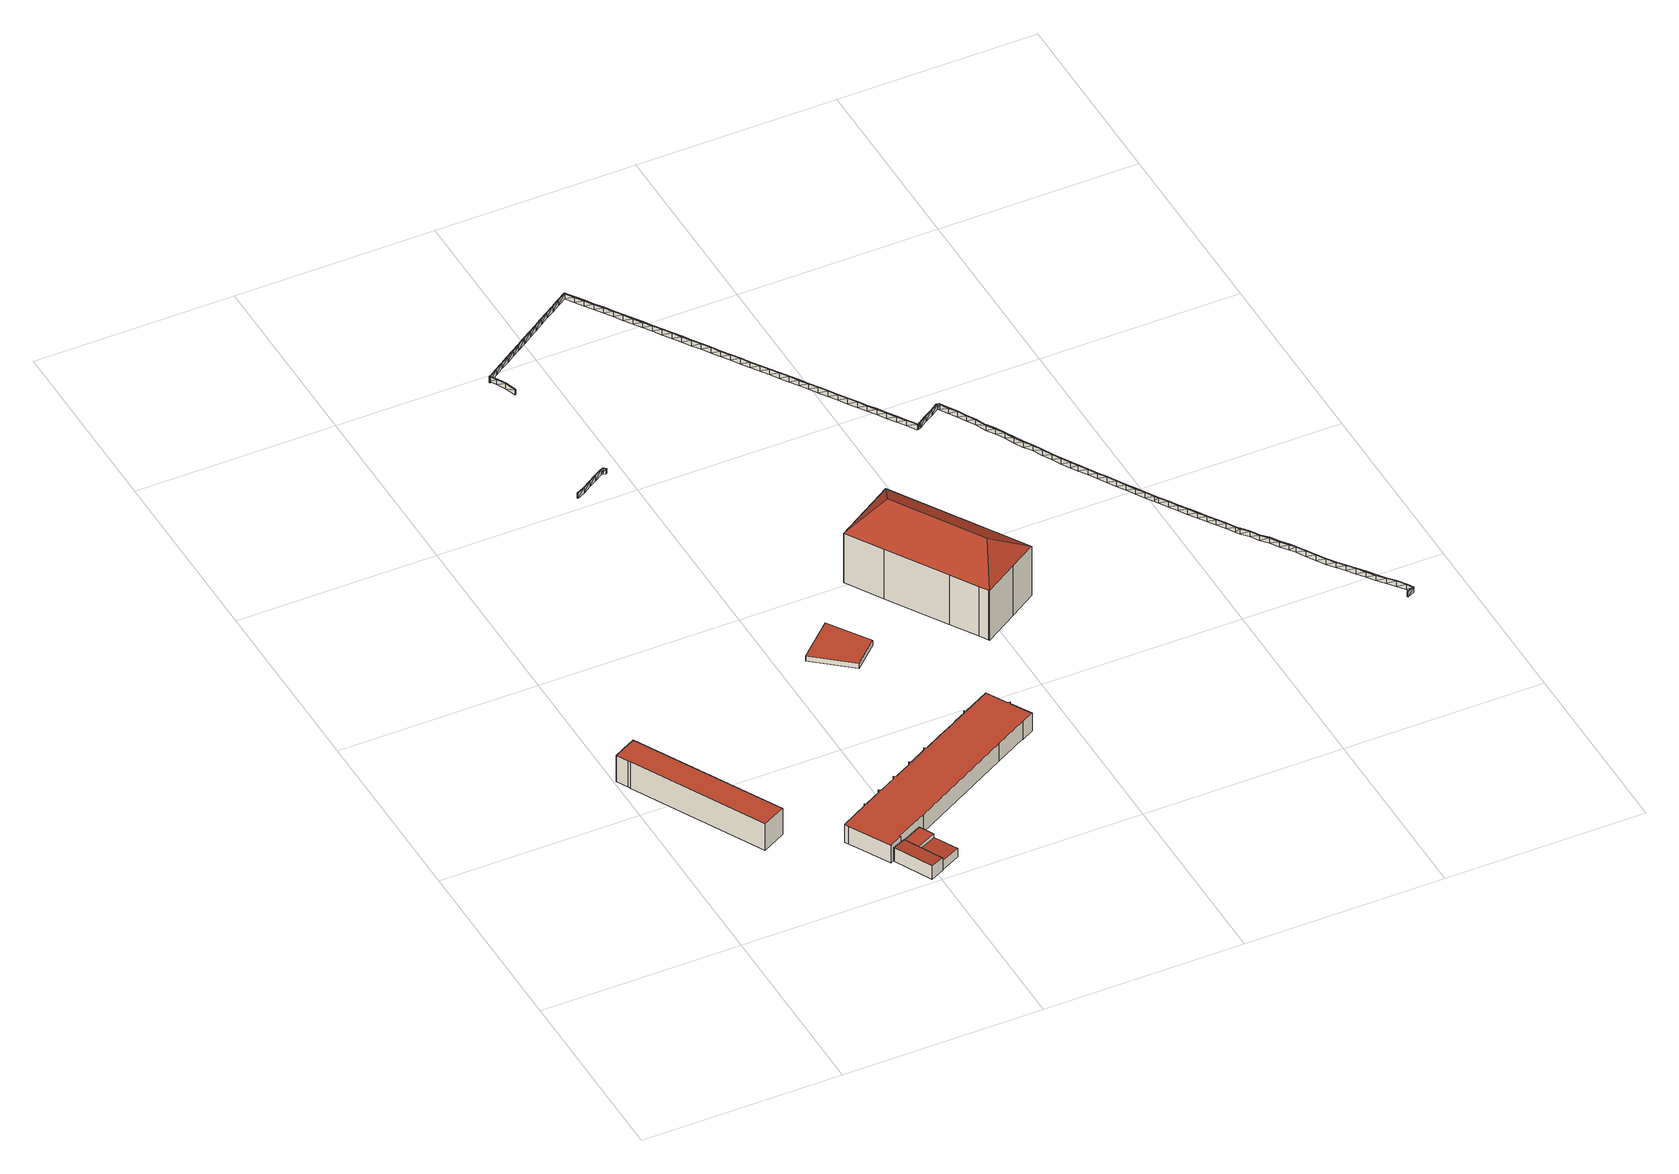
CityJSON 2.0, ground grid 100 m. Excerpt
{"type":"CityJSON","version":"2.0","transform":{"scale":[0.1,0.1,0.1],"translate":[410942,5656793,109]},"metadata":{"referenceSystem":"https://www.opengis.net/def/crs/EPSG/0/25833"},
"CityObjects":{
"building1":{"type":"Building","attributes":{"Dachtyp_tdc":"tdcPolyFlatRoof","Gemeindeschluessel":14612000,"Dachneigung":0,"QualitaetDacherkennung":69,"Geometrietyp2DReferenz":"3000","measuredHeight":15.3,"function":"31001_2000","roofType":"1000"},"geometry":[{"type":"Solid","lod":"2","boundaries":[[[[0,1,2,3]],[[1,4,5,2]],[[4,6,7,5]],[[6,8,9,7]],[[8,10,11,9]],[[8,6,4,1,0,12,10]],[[11,13,3,2,5,7,9]],[[10,12,13,11]],[[12,0,3,13]]]],"semantics":{"surfaces":[{"type":"WallSurface"},{"type":"RoofSurface"},{"type":"GroundSurface"}],"values":[[0,0,0,0,0,1,2,0,0]]}}]},
"building2":{"type":"Building","attributes":{"Dachtyp_tdc":"tdcPolyFlatRoof","Gemeindeschluessel":14612000,"Dachneigung":4.48,"QualitaetDacherkennung":85,"Geometrietyp2DReferenz":"3000","measuredHeight":7.92,"function":"31001_2000","roofType":"2100"},"geometry":[{"type":"Solid","lod":"2","boundaries":[[[[14,15,16,17]],[[15,18,19,16]],[[18,20,21,19]],[[20,22,23,21]],[[22,14,17,23]],[[22,20,18,15,14]],[[17,16,19,21,23]]]],"semantics":{"surfaces":[{"type":"WallSurface"},{"type":"RoofSurface"},{"type":"GroundSurface"}],"values":[[0,0,0,0,0,1,2]]}}]},
"building3":{"type":"Building","attributes":{"Dachtyp_tdc":"tdcPolyFlatRoof","Gemeindeschluessel":14612000,"Dachneigung":0,"QualitaetDacherkennung":76,"Geometrietyp2DReferenz":"3000","measuredHeight":6.84,"function":"31001_2000","roofType":"1000"},"geometry":[{"type":"Solid","lod":"2","boundaries":[[[[24,25,26,27]],[[25,28,29,26]],[[28,30,31,29]],[[30,32,33,31]],[[32,24,27,33]],[[32,30,28,25,24]],[[27,26,29,31,33]]]],"semantics":{"surfaces":[{"type":"WallSurface"},{"type":"RoofSurface"},{"type":"GroundSurface"}],"values":[[0,0,0,0,0,1,2]]}}]},
"building4":{"type":"Building","attributes":{"Dachtyp_tdc":"tdcPolyFlatRoof","Gemeindeschluessel":14612000,"Dachneigung":2.91,"QualitaetDacherkennung":60,"Geometrietyp2DReferenz":"3000","measuredHeight":5.46,"function":"31001_2000","roofType":"2100"},"geometry":[{"type":"Solid","lod":"2","boundaries":[[[[34,35,36,37,38]],[[33,31,39,40,41]],[[38,37,31,33]],[[37,36,39,31]],[[36,35,40,39]],[[35,34,41,40]],[[34,38,33,41]]]],"semantics":{"surfaces":[{"type":"RoofSurface"},{"type":"GroundSurface"},{"type":"WallSurface"}],"values":[[0,1,2,2,2,2,2]]}}]},
"building5":{"type":"Building","attributes":{"Dachtyp_tdc":"tdcPolyFlatRoof","Gemeindeschluessel":14612000,"Dachneigung":0,"QualitaetDacherkennung":66,"Geometrietyp2DReferenz":"3000","measuredHeight":10.4,"function":"31001_2000","roofType":"1000"},"geometry":[{"type":"Solid","lod":"2","boundaries":[[[[42,43,44,45]],[[43,46,47,44]],[[46,48,49,47]],[[48,50,51,49]],[[50,52,53,51]],[[52,54,55,53]],[[54,56,57,55]],[[56,58,59,57]],[[58,60,61,59]],[[60,62,63,61]],[[62,64,65,63]],[[64,66,67,65]],[[66,68,69,67]],[[68,70,71,69]],[[70,72,73,71]],[[72,74,75,73]],[[74,76,77,75]],[[74,72,70,68,66,64,62,60,58,56,54,52,50,48,46,43,42,78,79,80,81,82,83,84,85,86,87,88,89,90,91,92,93,94,76]],[[77,95,96,97,98,99,100,101,102,103,104,105,106,107,108,109,110,111,45,44,47,49,51,53,55,57,59,61,63,65,67,69,71,73,75]],[[76,94,95,77]],[[94,93,96,95]],[[93,92,97,96]],[[92,91,98,97]],[[91,90,99,98]],[[90,89,100,99]],[[89,88,101,100]],[[88,87,102,101]],[[87,86,103,102]],[[86,85,104,103]],[[85,84,105,104]],[[84,83,106,105]],[[83,82,107,106]],[[82,81,108,107]],[[81,80,109,108]],[[80,79,110,109]],[[79,78,111,110]],[[78,42,45,111]]]],"semantics":{"surfaces":[{"type":"WallSurface"},{"type":"RoofSurface"},{"type":"GroundSurface"}],"values":[[0,0,0,0,0,0,0,0,0,0,0,0,0,0,0,0,0,1,2,0,0,0,0,0,0,0,0,0,0,0,0,0,0,0,0,0,0]]}}]},
"building6":{"type":"Building","attributes":{"Erfassungsdatum_Objekt":"2021-12-02","Art":1000,"BodenHoehe":0,"gemHoehe":0,"BauwerkHoehe":3,"Gemeindeschluessel":"14612000","Geometrietyp2DReferenz":"3000","measuredHeight":3,"function":"51009_1700"},"geometry":[{"type":"MultiSurface","lod":"2","boundaries":[[[112,113,114]],[[115,113,112]],[[116,115,112]],[[117,115,116]],[[118,117,116]],[[119,117,118]],[[120,119,118]],[[121,119,120]],[[122,121,120]],[[123,121,122]],[[124,125,126]],[[127,125,124]],[[128,129,112]],[[128,112,114]],[[129,130,116]],[[129,116,112]],[[130,131,118]],[[130,118,116]],[[131,132,120]],[[131,120,118]],[[132,133,122]],[[132,122,120]],[[134,135,124]],[[134,124,126]],[[113,115,136]],[[113,136,137]],[[115,117,138]],[[115,138,136]],[[117,119,139]],[[117,139,138]],[[119,121,140]],[[119,140,139]],[[121,123,141]],[[121,141,140]],[[125,127,142]],[[125,142,143]],[[137,128,114]],[[137,114,113]],[[135,142,127]],[[135,127,124]],[[128,137,129]],[[129,137,136]],[[129,136,130]],[[130,136,138]],[[130,138,131]],[[131,138,139]],[[131,139,132]],[[132,139,140]],[[132,140,133]],[[133,140,141]],[[134,143,135]],[[135,143,142]]],"semantics":{"surfaces":[{"type":"RoofSurface"},{"type":"WallSurface"},{"type":"GroundSurface"}],"values":[0,0,0,0,0,0,0,0,0,0,0,0,1,1,1,1,1,1,1,1,1,1,1,1,1,1,1,1,1,1,1,1,1,1,1,1,1,1,1,1,2,2,2,2,2,2,2,2,2,2,2,2]}}]},
"building7":{"type":"Building","attributes":{"Dachtyp_tdc":"tdcPolyFlatRoof","Gemeindeschluessel":14612000,"Dachneigung":0,"QualitaetDacherkennung":0,"Geometrietyp2DReferenz":"3000","BezugspunktDach":"2000","measuredHeight":3,"function":"31001_2000"},"geometry":[{"type":"MultiSurface","lod":"2","boundaries":[[[144,145,146,147]],[[147,146,148,149]],[[146,145,150,148]],[[145,144,151,150]],[[144,147,149,151]],[[149,148,150,151]]],"semantics":{"surfaces":[{"type":"RoofSurface"},{"type":"WallSurface"},{"type":"GroundSurface"}],"values":[0,1,1,1,1,2]}}]},
"building8":{"type":"Building","attributes":{"name":"Maritim Hotel","Dachtyp_tdc":"tdcHipRoof","Gemeindeschluessel":14612000,"Dachneigung":34.11,"QualitaetDacherkennung":36,"Geometrietyp2DReferenz":"3000","measuredHeight":40.98,"function":"31001_2071","roofType":"3200"},"geometry":[{"type":"Solid","lod":"2","boundaries":[[[[152,153,154,155]],[[153,156,157,154]],[[156,158,159,157]],[[158,160,161,159]],[[160,162,163,161]],[[162,164,165,163]],[[164,166,167,165]],[[166,168,169,167]],[[168,170,171,169]],[[170,172,173,171]],[[172,174,175,173]],[[174,152,155,175]],[[164,162,160,158,156,176]],[[170,168,166,177]],[[156,153,152,174,172,170,177,176]],[[166,164,176,177]],[[155,154,157,159,161,163,165,167,169,171,173,175]]]],"semantics":{"surfaces":[{"type":"WallSurface"},{"type":"RoofSurface"},{"type":"GroundSurface"}],"values":[[0,0,0,0,0,0,0,0,0,0,0,0,1,1,1,1,2]]}}]},
"building9":{"type":"Building","attributes":{"Erfassungsdatum_Objekt":"2021-12-02","Art":1000,"BodenHoehe":0,"gemHoehe":0,"BauwerkHoehe":3,"Gemeindeschluessel":"14612000","Geometrietyp2DReferenz":"3000","measuredHeight":3,"function":"51009_1700"},"geometry":[{"type":"MultiSurface","lod":"2","boundaries":[[[178,179,180]],[[181,178,180]],[[182,178,181]],[[183,182,181]],[[184,182,183]],[[185,186,187]],[[188,186,185]],[[189,190,185]],[[191,190,189]],[[192,191,189]],[[193,191,192]],[[194,193,192]],[[195,193,194]],[[196,195,194]],[[197,195,196]],[[198,199,200]],[[201,199,198]],[[202,201,198]],[[203,201,202]],[[204,203,202]],[[205,203,204]],[[206,205,204]],[[207,205,206]],[[208,207,206]],[[209,207,208]],[[210,211,208]],[[212,211,210]],[[213,212,210]],[[214,212,213]],[[215,214,213]],[[216,214,215]],[[217,216,215]],[[218,216,217]],[[219,218,217]],[[220,218,219]],[[221,220,219]],[[222,220,221]],[[223,222,221]],[[224,222,223]],[[225,224,223]],[[226,224,225]],[[227,226,225]],[[228,226,227]],[[228,227,229]],[[230,231,228,229]],[[232,231,229]],[[233,230,231,232]],[[234,233,232]],[[235,233,234]],[[236,235,234]],[[237,235,236]],[[238,237,236]],[[239,237,238]],[[240,239,238]],[[241,239,240]],[[242,241,240]],[[243,241,242]],[[244,243,242]],[[245,243,244]],[[246,245,244]],[[247,245,246]],[[247,246,248]],[[249,247,248]],[[250,249,248]],[[251,249,250]],[[252,251,250]],[[253,251,252]],[[254,253,252]],[[255,253,254]],[[256,255,254]],[[257,255,256]],[[258,257,256]],[[259,257,258]],[[260,259,258]],[[261,259,260]],[[262,261,260]],[[263,261,262]],[[264,263,262]],[[265,263,264]],[[266,265,264]],[[267,265,266]],[[268,267,266]],[[269,267,268]],[[270,269,268]],[[271,269,270]],[[272,271,270]],[[273,271,272]],[[274,273,272]],[[275,273,274]],[[276,275,274]],[[277,275,276]],[[278,277,276]],[[279,277,278]],[[280,279,278]],[[281,279,280]],[[282,281,280]],[[283,281,282]],[[284,283,282]],[[285,283,284]],[[286,287,288]],[[289,287,286]],[[290,289,286]],[[291,289,290]],[[292,291,290]],[[293,291,292]],[[294,295,296]],[[297,295,294]],[[298,297,294]],[[299,297,298]],[[300,299,298]],[[301,299,300]],[[302,301,300]],[[303,301,302]],[[304,303,302]],[[305,303,304]],[[306,305,304]],[[307,305,306]],[[308,307,306]],[[309,307,308]],[[310,309,308]],[[311,309,310]],[[312,311,310]],[[313,311,312]],[[314,313,312]],[[315,313,314]],[[316,315,314]],[[317,315,316]],[[318,317,316]],[[319,317,318]],[[320,319,318]],[[321,319,320]],[[322,321,323]],[[324,321,322]],[[325,324,322]],[[326,324,325]],[[327,326,325]],[[328,326,327]],[[329,328,327]],[[330,328,329]],[[331,330,329]],[[332,330,331]],[[333,332,331]],[[334,332,333]],[[335,334,333]],[[336,334,335]],[[337,336,335]],[[338,336,337]],[[339,338,337]],[[340,338,339]],[[341,340,339]],[[342,340,341]],[[343,342,341]],[[344,342,343]],[[345,344,343]],[[346,344,345]],[[347,346,345]],[[348,346,347]],[[349,348,347]],[[350,348,349]],[[351,350,349]],[[352,350,351]],[[353,352,351]],[[354,352,353]],[[355,354,353]],[[356,354,355]],[[357,356,355]],[[358,356,357]],[[359,358,357]],[[360,358,359]],[[361,360,359]],[[362,360,361]],[[363,362,361]],[[364,362,363]],[[365,364,363]],[[366,364,365]],[[367,366,365]],[[368,366,367]],[[369,368,367]],[[370,368,369]],[[371,370,369]],[[372,370,371]],[[373,372,371]],[[374,372,373]],[[375,374,373]],[[376,377,375]],[[378,377,376]],[[379,378,376]],[[380,378,379]],[[381,380,379]],[[382,380,381]],[[383,382,381]],[[384,382,383]],[[385,384,383]],[[386,384,385]],[[387,386,385]],[[179,386,387]],[[180,179,387]],[[377,374,375]],[[388,389,390]],[[391,389,388]],[[392,391,388]],[[393,391,392]],[[394,393,392]],[[395,393,394]],[[396,395,394]],[[397,395,396]],[[398,399,400]],[[401,399,398]],[[389,402,390]],[[403,285,404]],[[405,403,404]],[[406,403,405]],[[407,406,405]],[[408,406,407]],[[409,408,407]],[[402,408,409]],[[390,402,409]],[[404,285,284]],[[410,411,375]],[[410,375,373]],[[411,412,376]],[[411,376,375]],[[412,413,379]],[[412,379,376]],[[413,414,381]],[[413,381,379]],[[414,415,383]],[[414,383,381]],[[415,416,385]],[[415,385,383]],[[416,417,387]],[[416,387,385]],[[417,418,180]],[[417,180,387]],[[418,419,181]],[[418,181,180]],[[419,420,183]],[[419,183,181]],[[421,422,185]],[[421,185,187]],[[422,423,189]],[[422,189,185]],[[423,424,192]],[[423,192,189]],[[424,425,194]],[[424,194,192]],[[425,426,196]],[[425,196,194]],[[427,428,198]],[[427,198,200]],[[428,429,202]],[[428,202,198]],[[429,430,204]],[[429,204,202]],[[430,431,206]],[[430,206,204]],[[431,432,208]],[[431,208,206]],[[433,210,432]],[[432,210,208]],[[433,434,213]],[[433,213,210]],[[434,435,215]],[[436,437,278]],[[436,278,276]],[[437,438,280]],[[437,280,278]],[[438,439,282]],[[438,282,280]],[[439,440,284]],[[439,284,282]],[[440,441,404]],[[440,404,284]],[[441,442,405]],[[441,405,404]],[[442,443,407]],[[442,407,405]],[[443,444,409]],[[443,409,407]],[[444,445,390]],[[444,390,409]],[[445,446,388]],[[445,388,390]],[[446,447,392]],[[446,392,388]],[[447,448,394]],[[447,394,392]],[[448,449,396]],[[448,396,394]],[[450,451,398]],[[450,398,400]],[[287,289,452]],[[287,452,453]],[[289,291,454]],[[289,454,452]],[[291,293,455]],[[291,455,454]],[[295,297,456]],[[295,456,457]],[[297,299,458]],[[297,458,456]],[[299,301,459]],[[299,459,458]],[[301,303,460]],[[301,460,459]],[[303,305,461]],[[303,461,460]],[[305,307,462]],[[178,182,463]],[[178,463,464]],[[182,184,465]],[[182,465,463]],[[186,188,466]],[[186,466,467]],[[190,191,468]],[[190,468,469]],[[191,193,470]],[[191,470,468]],[[179,464,471]],[[472,264,262]],[[473,474,266]],[[473,266,264]],[[474,475,268]],[[474,268,266]],[[475,476,270]],[[475,270,268]],[[476,477,272]],[[476,272,270]],[[477,478,274]],[[477,274,272]],[[478,436,276]],[[478,276,274]],[[479,472,262]],[[479,262,260]],[[472,473,264]],[[241,480,481]],[[243,245,482]],[[243,482,480]],[[245,247,483]],[[245,483,482]],[[247,249,484]],[[247,484,483]],[[249,251,485]],[[249,485,484]],[[251,253,486]],[[251,486,485]],[[253,255,487]],[[253,487,486]],[[255,257,488]],[[255,488,487]],[[257,259,489]],[[257,489,488]],[[259,261,490]],[[259,490,489]],[[261,263,491]],[[261,491,490]],[[263,265,492]],[[263,492,491]],[[265,267,493]],[[265,493,492]],[[267,269,494]],[[267,494,493]],[[269,271,495]],[[269,495,494]],[[271,273,496]],[[271,496,495]],[[273,275,497]],[[273,497,496]],[[275,277,498]],[[275,498,497]],[[277,279,499]],[[277,499,498]],[[279,281,500]],[[279,500,499]],[[281,283,501]],[[281,501,500]],[[283,285,502]],[[283,502,501]],[[285,403,503]],[[285,503,502]],[[504,306,304]],[[505,506,308]],[[505,308,306]],[[506,507,310]],[[506,310,308]],[[507,508,312]],[[507,312,310]],[[508,509,314]],[[508,314,312]],[[509,510,316]],[[509,316,314]],[[510,511,318]],[[510,318,316]],[[511,512,320]],[[511,320,318]],[[513,514,322]],[[513,322,323]],[[514,515,325]],[[514,325,322]],[[515,516,327]],[[515,327,325]],[[516,517,329]],[[518,519,286]],[[518,286,288]],[[519,520,290]],[[519,290,286]],[[520,521,292]],[[520,292,290]],[[522,523,294]],[[522,294,296]],[[523,524,298]],[[523,298,294]],[[524,525,300]],[[524,300,298]],[[525,526,302]],[[525,302,300]],[[526,504,304]],[[526,304,302]],[[504,505,306]],[[516,329,327]],[[517,527,331]],[[517,331,329]],[[527,528,333]],[[527,333,331]],[[528,529,335]],[[528,335,333]],[[529,530,337]],[[529,337,335]],[[530,531,339]],[[530,339,337]],[[531,532,341]],[[531,341,339]],[[532,533,343]],[[532,343,341]],[[533,534,345]],[[533,345,343]],[[534,535,347]],[[534,347,345]],[[535,536,349]],[[535,349,347]],[[536,537,351]],[[536,351,349]],[[537,538,353]],[[537,353,351]],[[538,539,355]],[[538,355,353]],[[539,540,357]],[[539,357,355]],[[540,541,359]],[[540,359,357]],[[541,542,361]],[[541,361,359]],[[542,543,363]],[[542,363,361]],[[543,544,365]],[[543,365,363]],[[544,545,367]],[[544,367,365]],[[545,546,369]],[[545,369,367]],[[546,547,371]],[[546,371,369]],[[547,410,373]],[[547,373,371]],[[344,346,548]],[[344,548,549]],[[346,348,550]],[[346,550,548]],[[348,350,551]],[[348,551,550]],[[350,352,552]],[[350,552,551]],[[352,354,553]],[[352,553,552]],[[354,356,554]],[[354,554,553]],[[356,358,555]],[[356,555,554]],[[358,360,556]],[[358,556,555]],[[360,362,557]],[[360,557,556]],[[362,364,558]],[[362,558,557]],[[364,366,559]],[[364,559,558]],[[366,368,560]],[[366,560,559]],[[368,370,561]],[[368,561,560]],[[370,372,562]],[[370,562,561]],[[372,374,563]],[[372,563,562]],[[374,377,564]],[[374,564,563]],[[377,378,565]],[[377,565,564]],[[378,380,566]],[[378,566,565]],[[380,382,567]],[[380,567,566]],[[382,384,568]],[[382,568,567]],[[384,386,569]],[[384,569,568]],[[386,179,471]],[[386,471,569]],[[179,178,464]],[[193,195,570]],[[193,570,470]],[[195,197,571]],[[195,571,570]],[[199,201,572]],[[199,572,573]],[[201,203,574]],[[201,574,572]],[[203,205,575]],[[203,575,574]],[[205,207,576]],[[205,576,575]],[[207,209,577]],[[207,577,576]],[[211,212,578]],[[211,578,579]],[[212,214,580]],[[212,580,578]],[[214,216,581]],[[214,581,580]],[[216,218,582]],[[216,582,581]],[[218,220,583]],[[218,583,582]],[[220,222,584]],[[220,584,583]],[[222,224,585]],[[222,585,584]],[[224,226,586]],[[224,586,585]],[[226,228,587]],[[226,587,586]],[[228,231,230,588]],[[228,588,589,587]],[[231,230,233,590]],[[231,590,588,589]],[[233,235,591]],[[233,591,590]],[[235,237,592]],[[235,592,591]],[[237,239,593]],[[237,593,592]],[[239,241,481]],[[239,481,593]],[[241,243,480]],[[307,309,594]],[[307,594,462]],[[309,311,595]],[[309,595,594]],[[311,313,596]],[[311,596,595]],[[313,315,597]],[[305,462,461]],[[434,215,213]],[[435,598,217]],[[435,217,215]],[[598,599,219]],[[598,219,217]],[[599,600,221]],[[599,221,219]],[[600,601,223]],[[600,223,221]],[[601,602,225]],[[601,225,223]],[[602,603,227]],[[602,227,225]],[[603,604,229]],[[603,229,227]],[[605,232,604]],[[604,232,229]],[[605,606,234]],[[605,234,232]],[[606,607,236]],[[606,236,234]],[[607,608,238]],[[607,238,236]],[[608,609,240]],[[608,240,238]],[[609,610,242]],[[609,242,240]],[[610,611,244]],[[610,244,242]],[[611,612,246]],[[611,246,244]],[[612,613,248]],[[612,248,246]],[[614,250,613]],[[613,250,248]],[[614,615,252]],[[614,252,250]],[[615,616,254]],[[615,254,252]],[[616,617,256]],[[616,256,254]],[[617,618,258]],[[617,258,256]],[[618,479,260]],[[618,260,258]],[[313,597,596]],[[315,317,619]],[[315,619,597]],[[317,319,620]],[[317,620,619]],[[319,321,621]],[[319,621,620]],[[321,324,622]],[[622,621,321]],[[324,326,623]],[[324,623,622]],[[326,328,624]],[[326,624,623]],[[328,330,625]],[[328,625,624]],[[330,332,626]],[[330,626,625]],[[332,334,627]],[[332,627,626]],[[334,336,628]],[[334,628,627]],[[336,338,629]],[[336,629,628]],[[338,340,630]],[[338,630,629]],[[340,342,631]],[[340,631,630]],[[342,344,549]],[[342,549,631]],[[403,406,632]],[[403,632,503]],[[406,408,633]],[[406,633,632]],[[408,402,634]],[[408,634,633]],[[402,389,635]],[[402,635,634]],[[389,391,636]],[[389,636,635]],[[391,393,637]],[[391,637,636]],[[393,395,638]],[[393,638,637]],[[395,397,639]],[[395,639,638]],[[399,401,640]],[[399,640,641]],[[453,518,288]],[[453,288,287]],[[451,640,401]],[[451,401,398]],[[518,453,519]],[[519,453,452]],[[519,452,520]],[[520,452,454]],[[520,454,521]],[[521,454,455]],[[522,457,523]],[[523,457,456]],[[523,456,524]],[[524,456,458]],[[524,458,525]],[[525,458,459]],[[525,459,526]],[[526,459,460]],[[526,460,504]],[[504,460,461]],[[504,461,505]],[[505,461,462]],[[505,462,506]],[[506,462,594]],[[515,622,623]],[[515,623,516]],[[516,623,624]],[[516,624,517]],[[517,624,625]],[[517,625,527]],[[527,625,626]],[[527,626,528]],[[528,626,627]],[[528,627,529]],[[529,627,628]],[[529,628,530]],[[530,628,629]],[[530,629,531]],[[531,629,630]],[[531,630,532]],[[532,630,631]],[[532,631,533]],[[533,631,549]],[[533,549,534]],[[534,549,548]],[[534,548,535]],[[535,548,550]],[[535,550,536]],[[536,550,551]],[[536,551,537]],[[537,551,552]],[[537,552,538]],[[538,552,553]],[[538,553,539]],[[539,553,554]],[[539,554,540]],[[540,554,555]],[[540,555,541]],[[541,555,556]],[[541,556,542]],[[542,556,557]],[[542,557,543]],[[543,557,558]],[[543,558,544]],[[544,558,559]],[[544,559,545]],[[545,559,560]],[[545,560,546]],[[546,560,561]],[[546,561,547]],[[547,561,562]],[[547,562,410]],[[410,562,563]],[[410,563,411]],[[411,563,564]],[[411,564,412]],[[412,564,565]],[[412,565,413]],[[413,565,566]],[[413,566,414]],[[414,566,567]],[[414,567,415]],[[415,567,568]],[[415,568,416]],[[416,568,569]],[[416,569,417]],[[417,569,471]],[[417,471,418]],[[418,471,464]],[[418,464,419]],[[419,464,463]],[[419,463,420]],[[420,463,465]],[[421,467,422]],[[422,467,466]],[[422,469,423]],[[423,469,468]],[[423,468,424]],[[424,468,470]],[[424,470,425]],[[425,470,570]],[[425,570,426]],[[426,570,571]],[[427,573,428]],[[428,573,572]],[[428,572,429]],[[429,572,574]],[[429,574,430]],[[430,574,575]],[[430,575,431]],[[431,575,576]],[[431,576,432]],[[432,576,577]],[[432,579,433]],[[507,594,595]],[[507,595,508]],[[508,595,596]],[[508,596,509]],[[509,596,597]],[[509,597,510]],[[510,597,619]],[[510,619,511]],[[511,619,620]],[[511,620,512]],[[512,620,621]],[[513,621,514]],[[514,621,622]],[[514,622,515]],[[506,594,507]],[[433,579,578]],[[433,578,434]],[[434,578,580]],[[434,580,435]],[[435,580,581]],[[435,581,598]],[[598,581,582]],[[598,582,599]],[[599,582,583]],[[599,583,600]],[[600,583,584]],[[600,584,601]],[[601,584,585]],[[601,585,602]],[[602,585,586]],[[602,586,603]],[[603,586,587]],[[603,587,604]],[[604,587,589,588]],[[589,605,604]],[[605,589,588,590]],[[605,590,606]],[[606,590,591]],[[606,591,607]],[[607,591,592]],[[607,592,608]],[[608,592,593]],[[608,593,609]],[[609,593,481]],[[609,481,610]],[[610,481,480]],[[610,480,611]],[[611,480,482]],[[611,482,612]],[[612,482,483]],[[612,483,613]],[[613,483,484]],[[484,614,613]],[[614,484,485]],[[614,485,615]],[[615,485,486]],[[615,486,616]],[[616,486,487]],[[616,487,617]],[[617,487,488]],[[617,488,618]],[[618,488,489]],[[618,489,479]],[[479,489,490]],[[479,490,472]],[[472,490,491]],[[472,491,473]],[[473,491,492]],[[473,492,474]],[[474,492,493]],[[474,493,475]],[[475,493,494]],[[475,494,476]],[[476,494,495]],[[476,495,477]],[[477,495,496]],[[477,496,478]],[[478,496,497]],[[478,497,436]],[[436,497,498]],[[436,498,437]],[[437,498,499]],[[437,499,438]],[[438,499,500]],[[438,500,439]],[[439,500,501]],[[439,501,440]],[[440,501,502]],[[440,502,441]],[[441,502,503]],[[441,503,442]],[[442,503,632]],[[442,632,443]],[[443,632,633]],[[443,633,444]],[[444,633,634]],[[444,634,445]],[[445,634,635]],[[445,635,446]],[[446,635,636]],[[446,636,447]],[[447,636,637]],[[447,637,448]],[[448,637,638]],[[448,638,449]],[[449,638,639]],[[450,641,451]],[[451,641,640]]],"semantics":{"surfaces":[{"type":"RoofSurface"},{"type":"WallSurface"},{"type":"GroundSurface"}],"values":[0,0,0,0,0,0,0,0,0,0,0,0,0,0,0,0,0,0,0,0,0,0,0,0,0,0,0,0,0,0,0,0,0,0,0,0,0,0,0,0,0,0,0,0,0,0,0,0,0,0,0,0,0,0,0,0,0,0,0,0,0,0,0,0,0,0,0,0,0,0,0,0,0,0,0,0,0,0,0,0,0,0,0,0,0,0,0,0,0,0,0,0,0,0,0,0,0,0,0,0,0,0,0,0,0,0,0,0,0,0,0,0,0,0,0,0,0,0,0,0,0,0,0,0,0,0,0,0,0,0,0,0,0,0,0,0,0,0,0,0,0,0,0,0,0,0,0,0,0,0,0,0,0,0,0,0,0,0,0,0,0,0,0,0,0,0,0,0,0,0,0,0,0,0,0,0,0,0,0,0,0,0,0,0,0,0,0,0,0,0,0,0,0,0,0,0,0,0,0,0,0,0,0,0,0,0,0,0,0,0,0,0,0,0,0,0,0,0,1,1,1,1,1,1,1,1,1,1,1,1,1,1,1,1,1,1,1,1,1,1,1,1,1,1,1,1,1,1,1,1,1,1,1,1,1,1,1,1,1,1,1,1,1,1,1,1,1,1,1,1,1,1,1,1,1,1,1,1,1,1,1,1,1,1,1,1,1,1,1,1,1,1,1,1,1,1,1,1,1,1,1,1,1,1,1,1,1,1,1,1,1,1,1,1,1,1,1,1,1,1,1,1,1,1,1,1,1,1,1,1,1,1,1,1,1,1,1,1,1,1,1,1,1,1,1,1,1,1,1,1,1,1,1,1,1,1,1,1,1,1,1,1,1,1,1,1,1,1,1,1,1,1,1,1,1,1,1,1,1,1,1,1,1,1,1,1,1,1,1,1,1,1,1,1,1,1,1,1,1,1,1,1,1,1,1,1,1,1,1,1,1,1,1,1,1,1,1,1,1,1,1,1,1,1,1,1,1,1,1,1,1,1,1,1,1,1,1,1,1,1,1,1,1,1,1,1,1,1,1,1,1,1,1,1,1,1,1,1,1,1,1,1,1,1,1,1,1,1,1,1,1,1,1,1,1,1,1,1,1,1,1,1,1,1,1,1,1,1,1,1,1,1,1,1,1,1,1,1,1,1,1,1,1,1,1,1,1,1,1,1,1,1,1,1,1,1,1,1,1,1,1,1,1,1,1,1,1,1,1,1,1,1,1,1,1,1,1,1,1,1,1,1,1,1,1,1,1,1,1,1,1,1,1,1,1,1,1,1,1,1,1,1,1,1,1,1,1,1,1,1,1,1,1,1,1,1,1,1,1,1,1,1,1,1,1,1,1,1,1,1,1,1,1,1,1,1,1,1,1,1,1,1,1,1,1,1,1,1,1,1,1,1,1,1,1,1,1,1,1,1,1,1,1,1,1,1,1,1,1,1,1,1,1,1,1,1,1,1,1,1,1,1,1,1,1,1,1,1,1,1,1,1,1,1,1,1,1,1,2,2,2,2,2,2,2,2,2,2,2,2,2,2,2,2,2,2,2,2,2,2,2,2,2,2,2,2,2,2,2,2,2,2,2,2,2,2,2,2,2,2,2,2,2,2,2,2,2,2,2,2,2,2,2,2,2,2,2,2,2,2,2,2,2,2,2,2,2,2,2,2,2,2,2,2,2,2,2,2,2,2,2,2,2,2,2,2,2,2,2,2,2,2,2,2,2,2,2,2,2,2,2,2,2,2,2,2,2,2,2,2,2,2,2,2,2,2,2,2,2,2,2,2,2,2,2,2,2,2,2,2,2,2,2,2,2,2,2,2,2,2,2,2,2,2,2,2,2,2,2,2,2,2,2,2,2,2,2,2,2,2,2,2,2,2,2,2,2,2,2,2,2,2,2,2,2,2,2,2,2,2,2,2,2,2,2,2,2,2,2,2,2,2,2,2,2,2,2,2,2,2,2,2,2,2,2,2,2,2,2,2,2,2,2,2,2,2]}}]}
},
"vertices":[
[4,1237,169],[90,1282,169],[90,1282,16],[4,1237,16],[119,1296,169],[119,1296,16],[500,579,169],[500,579,16],[383,517,169],[383,517,16],[41,1167,169],[41,1167,16],[34,1180,169],[34,1180,16],
[860,194,94],[930,229,88],[930,229,15],[860,194,15],[965,158,88],[965,158,15],[1025,40,88],[1025,40,15],[955,5,94],[955,5,15],
[930,229,84],[1030,280,84],[1030,280,16],[930,229,16],[1049,244,84],[1049,244,16],[1066,209,84],[1066,209,16],[965,158,84],[965,158,16],
[1025,40,70],[1126,91,64],[1082,178,64],[1066,209,64],[965,158,70],[1082,178,16],[1126,91,16],[1025,40,16],
[1081,605,117],[1169,653,117],[1169,653,13],[1081,605,13],[1171,667,117],[1171,667,13],[1185,661,117],[1185,661,13],[1272,710,117],[1272,710,13],[1274,723,117],[1274,723,13],[1289,718,117],[1289,718,13],[1371,763,117],[1371,763,13],[1467,814,117],[1467,814,13],[1486,825,117],[1486,825,13],[1546,857,117],[1546,857,13],[1549,869,117],[1549,869,13],[1561,865,117],[1561,865,13],[1692,936,117],[1692,936,13],[1747,835,117],[1747,835,13],[1760,830,117],[1760,830,13],[1755,820,117],[1755,820,13],[1812,718,117],[1812,718,13],[1066,609,117],[1063,595,117],[977,549,117],[963,554,117],[961,540,117],[876,494,117],[864,497,117],[861,486,117],[723,410,117],[734,391,117],[845,189,117],[910,224,117],[907,228,117],[1068,315,117],[1588,599,117],[1749,687,117],[1750,684,117],[1750,684,13],[1749,687,13],[1588,599,13],[1068,315,13],[907,228,13],[910,224,13],[845,189,13],[734,391,13],[723,410,13],[861,486,13],[864,497,13],[876,494,13],[961,540,13],[963,554,13],[977,549,13],[1063,595,13],[1066,609,13],
[761,3055,61],[716,3032,67],[719,3028,67],[758,3059,61],[803,3082,60],[800,3086,60],[845,3109,58],[842,3113,58],[887,3136,57],[884,3140,57],[906,3148,52],[904,3152,52],[910,3133,57],[904,3152,50],[899,3149,50],[914,3136,57],[719,3028,37],[761,3055,31],[803,3082,30],[845,3109,28],[887,3136,27],[906,3148,22],[899,3149,20],[910,3133,27],[758,3059,31],[716,3032,37],[800,3086,30],[842,3113,28],[884,3140,27],[904,3152,22],[914,3136,27],[904,3152,20],
[1317,1443,48],[1442,1557,48],[1307,1760,48],[1127,1596,48],[1307,1760,18],[1127,1596,18],[1442,1557,18],[1317,1443,18],
[1813,1540,299],[1635,1827,299],[1635,1827,12],[1813,1540,12],[1524,2007,299],[1524,2007,12],[1556,2027,299],[1556,2027,12],[1567,2034,299],[1567,2034,12],[1787,2170,299],[1787,2170,12],[1830,2197,299],[1830,2197,12],[2231,1551,299],[2231,1551,12],[2095,1467,299],[2095,1467,12],[1925,1361,299],[1925,1361,12],[1922,1366,299],[1922,1366,12],[1896,1408,299],[1896,1408,12],[1740,1999,422],[2013,1560,422],
[2230,2883,50],[2203,2925,50],[2226,2880,50],[2254,2838,50],[2258,2841,50],[2285,2790,50],[2289,2793,50],[2302,2792,50],[2291,2793,50],[2292,2788,50],[2300,2797,50],[2344,2820,50],[2299,2796,50],[2341,2824,50],[2386,2847,50],[2383,2851,50],[2427,2875,50],[2425,2879,50],[2449,2889,33],[2446,2893,33],[2466,2844,35],[2447,2893,33],[2442,2891,33],[2470,2847,35],[2489,2800,40],[2493,2802,40],[2511,2755,41],[2516,2757,41],[2534,2711,45],[2539,2713,45],[2560,2659,40],[2565,2661,40],[2585,2616,43],[2565,2662,40],[2590,2618,43],[2610,2572,42],[2615,2575,42],[2635,2529,37],[2640,2532,37],[2660,2486,35],[2665,2488,35],[2685,2443,39],[2690,2445,39],[2710,2399,35],[2715,2402,35],[2735,2356,33],[2740,2358,33],[2760,2313,31],[2765,2315,31],[2785,2269,32],[2790,2272,32],[2805,2235,32],[2810,2237,32],[2810,2238,32],[2832,2192,32],[2836,2195,32],[2858,2150,32],[2862,2152,32],[2884,2107,32],[2888,2110,32],[2910,2064,31],[2914,2067,31],[2936,2022,31],[2940,2024,31],[2962,1979,31],[2966,1982,31],[2988,1936,31],[2992,1939,31],[3014,1894,31],[3018,1896,31],[3025,1876,32],[3029,1879,32],[3052,1834,32],[3056,1836,32],[3079,1792,32],[3083,1794,32],[3105,1749,32],[3110,1752,32],[3132,1707,32],[3136,1710,32],[3159,1665,32],[3163,1668,32],[3186,1623,33],[3190,1625,33],[3213,1581,34],[3217,1583,34],[3240,1538,33],[3244,1541,33],[3251,1521,34],[3255,1524,34],[3279,1480,39],[3283,1483,39],[3307,1439,36],[3311,1441,36],[3335,1397,44],[3339,1400,44],[3364,1356,40],[3368,1359,40],[3392,1315,43],[3396,1318,43],[3411,1287,44],[3415,1290,44],[3440,1247,39],[3444,1250,39],[3470,1207,35],[3474,1210,35],[3500,1166,31],[3504,1169,31],[785,3868,49],[806,3822,35],[810,3825,35],[781,3866,49],[760,3911,51],[756,3909,51],[741,3944,50],[737,3941,50],[783,3966,51],[737,3941,46],[739,3937,46],[781,3970,51],[825,3993,50],[823,3997,50],[867,4020,50],[864,4025,50],[909,4048,50],[906,4052,50],[951,4075,49],[948,4079,49],[993,4102,51],[990,4107,51],[1035,4130,50],[1032,4134,50],[1077,4157,50],[1074,4161,50],[1118,4184,50],[1116,4189,50],[1160,4212,51],[1158,4216,51],[1202,4239,51],[1199,4243,51],[1244,4266,51],[1241,4271,51],[1297,4301,50],[1294,4305,50],[1319,4258,50],[1290,4302,50],[1323,4261,50],[1346,4217,50],[1351,4219,50],[1374,4175,50],[1378,4178,50],[1401,4133,51],[1406,4136,51],[1429,4091,51],[1433,4094,51],[1456,4050,51],[1461,4052,51],[1484,4008,51],[1488,4011,51],[1511,3966,51],[1516,3969,51],[1539,3924,51],[1543,3927,51],[1566,3883,51],[1571,3885,51],[1594,3841,51],[1598,3844,51],[1621,3799,51],[1626,3802,51],[1649,3757,50],[1653,3760,50],[1676,3716,51],[1680,3718,51],[1704,3674,51],[1708,3677,51],[1731,3632,51],[1735,3635,51],[1759,3590,51],[1763,3593,51],[1786,3548,51],[1790,3551,51],[1814,3507,50],[1818,3509,50],[1841,3465,50],[1845,3468,50],[1869,3423,51],[1873,3426,51],[1896,3381,51],[1900,3384,51],[1924,3340,51],[1928,3342,51],[1951,3298,51],[1955,3301,51],[1979,3256,51],[1983,3259,51],[2006,3214,51],[2010,3217,51],[2034,3173,51],[2061,3131,50],[2038,3175,51],[2065,3134,50],[2089,3089,50],[2093,3092,50],[2116,3047,51],[2120,3050,51],[2144,3006,50],[2148,3008,50],[2171,2964,51],[2175,2967,51],[2199,2922,50],[3678,925,33],[3652,968,33],[3648,965,33],[3682,928,33],[3708,885,36],[3712,888,36],[3737,845,36],[3741,848,36],[3759,816,32],[3763,818,32],[3713,784,50],[3763,819,30],[3760,822,30],[3716,780,50],[3622,1009,33],[3533,1129,31],[3529,1126,31],[3559,1086,32],[3563,1089,32],[3589,1046,33],[3593,1049,33],[3618,1006,33],[2006,3214,21],[2034,3173,21],[2061,3131,20],[2089,3089,20],[2116,3047,21],[2144,3006,20],[2171,2964,21],[2199,2922,20],[2226,2880,20],[2254,2838,20],[2285,2790,20],[2292,2788,20],[2302,2792,20],[2344,2820,20],[2386,2847,20],[2427,2875,20],[2449,2889,3],[2442,2891,3],[2466,2844,5],[2489,2800,10],[2511,2755,11],[2534,2711,15],[2560,2659,10],[2585,2616,13],[2610,2572,12],[2635,2529,7],[3392,1315,13],[3411,1287,14],[3440,1247,9],[3470,1207,5],[3500,1166,1],[3529,1126,1],[3559,1086,2],[3589,1046,3],[3618,1006,3],[3648,965,3],[3678,925,3],[3708,885,6],[3737,845,6],[3759,816,2],[3760,822,0],[3713,784,20],[781,3866,19],[806,3822,5],[756,3909,21],[737,3941,20],[781,3970,21],[737,3941,16],[823,3997,20],[864,4025,20],[906,4052,20],[948,4079,19],[990,4107,21],[2258,2841,20],[2230,2883,20],[2289,2793,20],[2300,2797,20],[2291,2793,20],[2341,2824,20],[2299,2796,20],[2383,2851,20],[2203,2925,20],[3213,1581,4],[3240,1538,3],[3251,1521,4],[3279,1480,9],[3307,1439,6],[3335,1397,14],[3364,1356,10],[3186,1623,3],[2966,1982,1],[2940,2024,1],[2992,1939,1],[3018,1896,1],[3029,1879,2],[3056,1836,2],[3083,1794,2],[3110,1752,2],[3136,1710,2],[3163,1668,2],[3190,1625,3],[3217,1583,4],[3244,1541,3],[3255,1524,4],[3283,1483,9],[3311,1441,6],[3339,1400,14],[3368,1359,10],[3396,1318,13],[3415,1290,14],[3444,1250,9],[3474,1210,5],[3504,1169,1],[3533,1129,1],[951,4075,19],[993,4102,21],[1035,4130,20],[1077,4157,20],[1118,4184,20],[1160,4212,21],[1202,4239,21],[1244,4266,21],[1297,4301,20],[1290,4302,20],[1319,4258,20],[1346,4217,20],[1374,4175,20],[1401,4133,21],[810,3825,5],[785,3868,19],[760,3911,21],[741,3944,20],[739,3937,16],[783,3966,21],[825,3993,20],[867,4020,20],[909,4048,20],[1429,4091,21],[1456,4050,21],[1484,4008,21],[1511,3966,21],[1539,3924,21],[1566,3883,21],[1594,3841,21],[1621,3799,21],[1649,3757,20],[1676,3716,21],[1704,3674,21],[1731,3632,21],[1759,3590,21],[1786,3548,21],[1814,3507,20],[1841,3465,20],[1869,3423,21],[1896,3381,21],[1924,3340,21],[1951,3298,21],[1979,3256,21],[1626,3802,21],[1598,3844,21],[1653,3760,20],[1680,3718,21],[1708,3677,21],[1735,3635,21],[1763,3593,21],[1790,3551,21],[1818,3509,20],[1845,3468,20],[1873,3426,21],[1900,3384,21],[1928,3342,21],[1955,3301,21],[1983,3259,21],[2010,3217,21],[2038,3175,21],[2065,3134,20],[2093,3092,20],[2120,3050,21],[2148,3008,20],[2175,2967,21],[2425,2879,20],[2446,2893,3],[2470,2847,5],[2447,2893,3],[2493,2802,10],[2516,2757,11],[2539,2713,15],[2565,2661,10],[2590,2618,13],[2565,2662,10],[2615,2575,12],[2640,2532,7],[2665,2488,5],[2690,2445,9],[2715,2402,5],[2740,2358,3],[2765,2315,1],[2790,2272,2],[2810,2237,2],[2810,2238,2],[2836,2195,2],[2862,2152,2],[2888,2110,2],[2914,2067,1],[1032,4134,20],[1074,4161,20],[1116,4189,20],[1158,4216,21],[2660,2486,5],[2685,2443,9],[2710,2399,5],[2735,2356,3],[2760,2313,1],[2785,2269,2],[2805,2235,2],[2832,2192,2],[2858,2150,2],[2884,2107,2],[2910,2064,1],[2936,2022,1],[2962,1979,1],[2988,1936,1],[3014,1894,1],[3025,1876,2],[3052,1834,2],[3079,1792,2],[3105,1749,2],[3132,1707,2],[3159,1665,2],[1199,4243,21],[1241,4271,21],[1294,4305,20],[1323,4261,20],[1351,4219,20],[1378,4178,20],[1406,4136,21],[1433,4094,21],[1461,4052,21],[1488,4011,21],[1516,3969,21],[1543,3927,21],[1571,3885,21],[3563,1089,2],[3593,1049,3],[3622,1009,3],[3652,968,3],[3682,928,3],[3712,888,6],[3741,848,6],[3763,818,2],[3716,780,20],[3763,819,0]
]}
